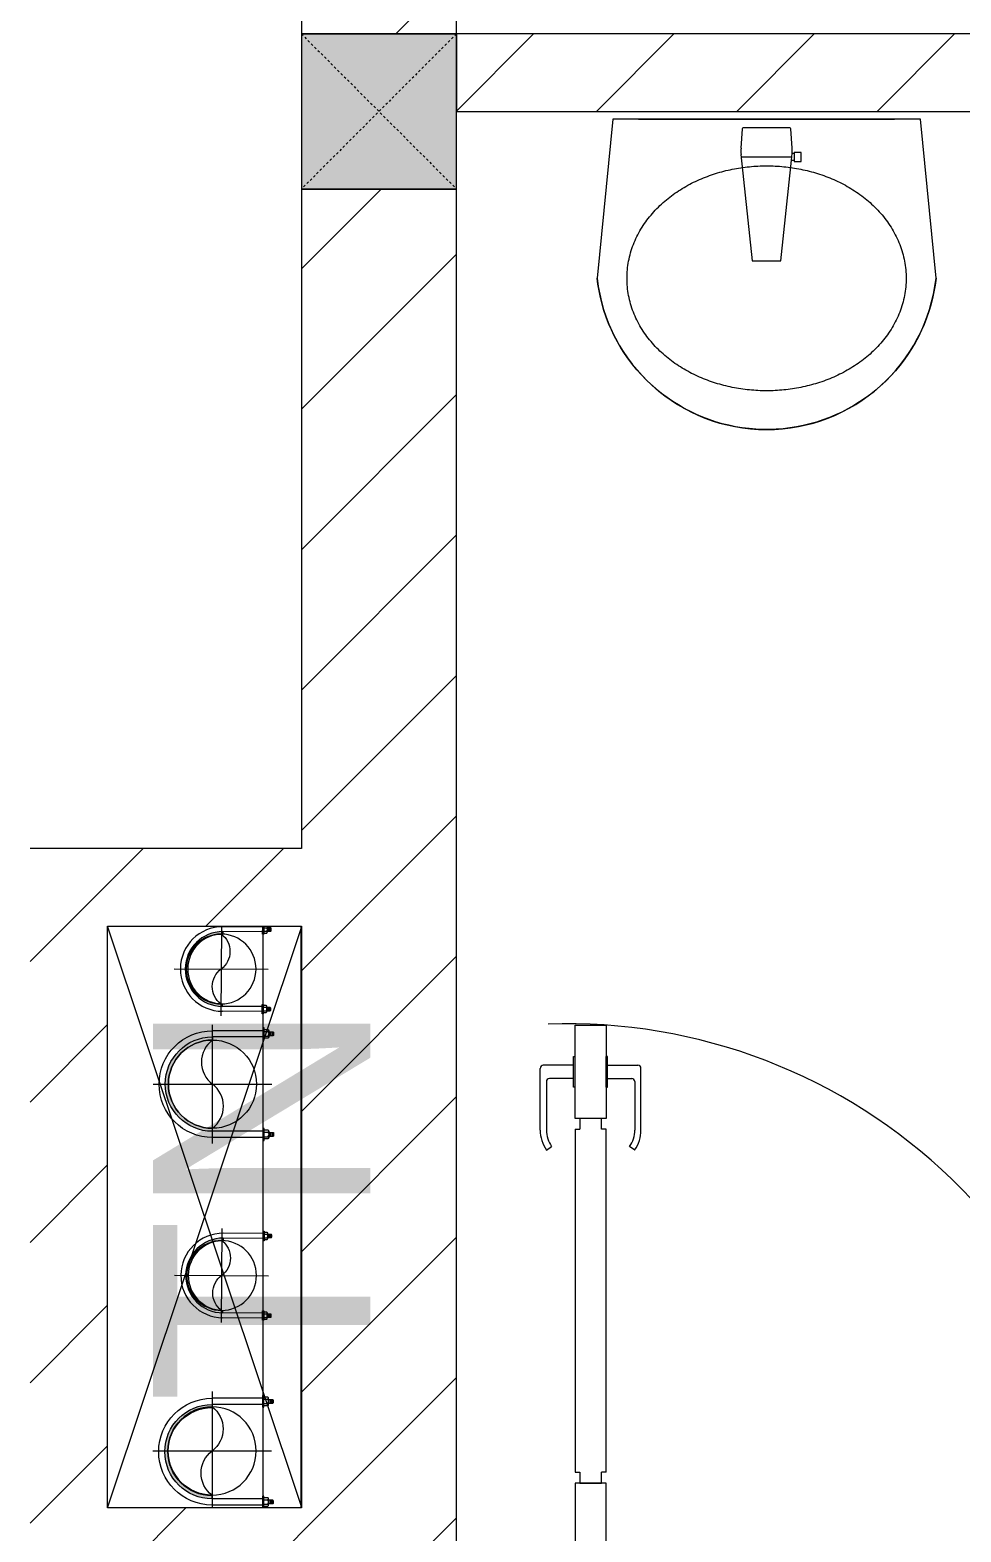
# Model space of a CAD drawing. Header units: millimetres. Extents: x 962 to 241049, y -15958 to 84407.
# Drawn here: x 181682 to 182882, y 28706 to 30642 of the extents above; entities that cross this region are included whole.
import ezdxf

# ---------------------------------------------------------------- set-up
doc = ezdxf.new("R2010")
doc.units = ezdxf.units.MM
doc.linetypes.add('Dash', pattern=[6, 3, -3])
doc.linetypes.add('IMPORT-CENTER _3_', pattern=[10.16, 6.35, -1.27, 1.27, -1.27])
for name, color, linetype, lineweight in [('0-1', 7, 'Continuous', 5), ('0-2', 250, 'Continuous', 9), ('A-CLNG', 13, 'Continuous', 9), ('A-DETL-GENF-1', 9, 'Continuous', 9), ('A-DOOR-1', 254, 'Continuous', 9), ('A-DOOR-2', 9, 'Continuous', 9), ('A-WALL', 113, 'Continuous', 9), ('A-WALL-1', 253, 'Continuous', 18), ('A-WALL-3', 113, 'Continuous', 18), ('A-WALL-PATT-1', 10, 'Continuous', 9), ('A-WALL-PATT-2', 111, 'Continuous', 9), ('G-ANNO-TEXT-1', 7, 'Continuous', 9), ('G-IMPT', 8, 'Continuous', 9), ('G-IMPT-2', 8, 'IMPORT-CENTER _3_', 9), ('M-EQPM', 50, 'Continuous', 9), ('P-SANR-FIXT-1', 254, 'Continuous', 9), ('S-COLS', 52, 'Continuous', 9), ('S-COLS-1', 52, 'Continuous', 5), ('S-COLS-6', 52, 'Continuous', 18), ('S-COLS-7', 52, 'Dash', 9), ('S-COLS-HDLN', 52, 'Dash', 9)]:
    doc.layers.add(name, color=color, linetype=linetype, lineweight=lineweight)
doc.styles.add('Arial_10', font='arial_0.ttf', dxfattribs={"height": 280})
pattern_1 = [(45, (63179.03, 0), (-90.50967, 90.50967), [])]

# ---------------------------------------------------------------- blocks, each defined once
blk = doc.blocks.new('DOOR_CW_01 CANH MO-PANEL KINH - DIG_02-800x2200-CỬA NHÔM KÍNH-400864-TKCS_MB TẦNG 1')
at = {"layer": 'A-DETL-GENF-1'}
for p, q in [((-347, 772), (-307, 772)), ((-347, 652), (-347, 772)), ((-307, 772), (-307, 652)), ((-392, 637), (-392, 716.5)), ((-349, 720.5), (-388, 720.5)), ((-349, 731.8), (-347, 731.8)), ((-349, 692.2), (-349, 731.8)), ((-347, 692.2), (-347, 731.8)), ((-307, 692.2), (-307, 731.8)), ((-305, 731.8), (-307, 731.8)), ((-305, 692.2), (-305, 731.8)), ((-305, 720.5), (-266, 720.5)), ((-262, 637), (-262, 716.5)), ((-384, 699.5), (-384, 637)), ((-349, 703.5), (-380, 703.5)), ((-305, 703.5), (-274, 703.5)), ((-270, 699.5), (-270, 637)), ((-347, 692.2), (-349, 692.2)), ((-307, 692.2), (-305, 692.2)), ((-307, 652), (-347, 652)), ((-313, 652), (-341, 652)), ((-341, 652), (-341, 638)), ((-313, 638), (-313, 652)), ((-347, 638), (-341, 638)), ((-347, 638), (-347, 196)), ((-307, 638), (-313, 638)), ((-307, 196), (-307, 638)), ((-383.9, 611.2), (-377.3, 615.8)), ((-270.1, 611.2), (-276.7, 615.8)), ((-347, 196), (-341, 196)), ((-341, 196), (-341, 182)), ((-307, 196), (-313, 196)), ((-313, 182), (-313, 196)), ((-307, 182), (-347, 182)), ((-347, 182), (-347, 62)), ((-341, 182), (-313, 182)), ((-307, 62), (-307, 182)), ((-347, 62), (-307, 62))]:
    blk.add_line(p, q, dxfattribs=at)
blk.add_circle((-357, 60), 10, dxfattribs=at)
for centre, radius, start, end in [((-357, 60), 714, 360, 92), ((-388, 716.5), 4, 90, 180), ((-266, 716.5), 4, 0, 90), ((-380, 699.5), 4, 90, 180), ((-274, 699.5), 4, 0, 90), ((-347, 637), 45, 180, 215), ((-347, 637), 37, 180, 215), ((-307, 637), 37, 325, 0), ((-307, 637), 45, 325, 0)]:
    blk.add_arc(centre, radius, start, end, dxfattribs=at)
at = {"layer": 'A-DOOR-2'}
for p, q in [((-360, 50), (-400, 50)), ((-400, 50), (-400, -50)), ((-360, 0), (-360, 50)), ((-357, 50), (-332, 50)), ((400, 50), (360, 50)), ((360, 50), (360, 0)), ((400, -50), (400, 50)), ((-350, 0), (-360, 0)), ((-350, -50), (-350, 0)), ((360, 0), (350, 0)), ((350, 0), (350, -50)), ((-400, -50), (-350, -50)), ((350, -50), (400, -50))]:
    blk.add_line(p, q, dxfattribs=at)
blk = doc.blocks.new('bonruatreo - Chậu rửa-348246-TKCS_MB TẦNG 1')
at = {"layer": 'P-SANR-FIXT-1'}
for p, q in [((-218.6, 205), (-198.4, 0)), ((198.4, 0), (218.6, 205)), ((-18.5, 182.5), (-32.2, 52.9)), ((18.5, 182.5), (-18.5, 182.5)), ((33, 45.4), (18.5, 182.5)), ((-35.6, 54.2), (-44.7, 54.2)), ((-44.7, 54.2), (-44.7, 42.8)), ((-44.7, 42.8), (-35.6, 42.8)), ((-35.6, 52.9), (-35.6, 54.2)), ((-32.2, 52.9), (-35.6, 52.9)), ((-35.6, 44.2), (-35.6, 52.9)), ((-35.6, 42.8), (-35.6, 44.2)), ((-35.6, 44.2), (-33.1, 44.2)), ((-32.2, 52.9), (-33.1, 44.2)), ((32.7, 48.5), (-32.7, 48.5)), ((-33, 37.3), (-31.4, 12.2)), ((31.4, 12.2), (33, 37.3)), ((-198.4, 0), (198.4, 0)), ((165, 0), (-165, 0)), ((-30.2, 11), (30.2, 11))]:
    blk.add_line(p, q, dxfattribs=at)
at = {"layer": 'P-SANR-FIXT-1', "flags": 128}
blk.add_lwpolyline([(-218.6, 205), (-217.4, 213.7), (-215.9, 222.4), (-214, 231), (-211.8, 239.5), (-209.3, 247.9), (-206.4, 256.2), (-203.2, 264.4), (-199.6, 272.5), (-195.8, 280.4), (-191.6, 288.1), (-187.1, 295.7), (-182.3, 303.1), (-177.3, 310.3), (-171.9, 317.3), (-166.3, 324.1), (-160.4, 330.6), (-154.2, 336.9), (-147.8, 342.9), (-141.2, 348.7), (-134.3, 354.2), (-127.3, 359.4), (-120, 364.4), (-112.5, 369), (-104.9, 373.4), (-97.1, 377.4), (-89.1, 381.2), (-81, 384.6), (-72.7, 387.6), (-64.4, 390.4), (-55.9, 392.8), (-47.3, 394.8), (-38.7, 396.6), (-30, 397.9), (-21.3, 399), (-12.5, 399.6), (-3.7, 400), (5.1, 399.9), (13.9, 399.6), (22.6, 398.8), (31.4, 397.8), (40.1, 396.3), (48.7, 394.5), (57.2, 392.4), (65.7, 390), (74, 387.2), (82.2, 384.1), (90.3, 380.6), (98.3, 376.8), (106.1, 372.7), (113.7, 368.3), (121.1, 363.6), (128.4, 358.7), (135.4, 353.4), (142.2, 347.8), (148.8, 342), (155.2, 335.9), (161.3, 329.6), (167.2, 323), (172.8, 316.2), (178.1, 309.2), (183.1, 302), (187.8, 294.6), (192.2, 287), (196.4, 279.2), (200.2, 271.3), (203.7, 263.2), (206.8, 255), (209.7, 246.6), (212.2, 238.2), (214.3, 229.7), (216.1, 221.1), (217.6, 212.4), (218.6, 205)], dxfattribs=at)
at = {"layer": 'P-SANR-FIXT-1'}
for centre, radius, start, end in [((0, 180), 220, 6.525, 173.475), ((5.5, 41.4), 38.7, 175.8543, 186.034), ((-5.5, 41.4), 38.7, 353.966, 6.034), ((-30.1, 12.3), 1.3, 183.5997, 268.7722), ((30.1, 12.3), 1.3, 271.2278, 356.4003)]:
    blk.add_arc(centre, radius, start, end, dxfattribs=at)
for points in [[(-180, 205), (-180, 212.4), (-178.6, 227.3), (-172.4, 248.8), (-162.5, 268.9), (-149.4, 287), (-133.8, 303), (-116.1, 316.6), (-96.9, 327.9), (-76.5, 336.8), (-55.2, 343.5), (-33.3, 347.9), (-11.2, 350.1), (11.1, 350.1), (33.3, 347.9), (55.2, 343.5), (76.5, 336.8), (96.9, 327.9), (116.1, 316.6), (133.8, 302.9), (149.5, 287), (162.5, 268.8), (172.4, 248.8), (178.6, 227.3), (180, 212.4), (180, 205)], [(180, 205), (180, 197.6), (178.6, 182.7), (172.4, 161.2), (162.5, 141.2), (149.5, 123), (133.8, 107.1), (116.1, 93.4), (96.9, 82.1), (76.5, 73.2), (55.2, 66.5), (33.3, 62.1), (11.1, 59.9), (-11.2, 59.9), (-33.3, 62.1), (-55.2, 66.5), (-76.5, 73.2), (-96.9, 82.1), (-116.1, 93.4), (-133.8, 107), (-149.4, 123), (-162.5, 141.1), (-172.4, 161.2), (-178.6, 182.7), (-180, 197.6), (-180, 205)]]:
    blk.add_open_spline(points, degree=3, dxfattribs=at)
blk = doc.blocks.new('NCV_TKTC_TANG 1_rvt-1-TKCS_MB TẦNG 1')
at = {"layer": 'A-WALL-PATT-1'}
h = blk.add_hatch(dxfattribs=at)
h.set_pattern_fill('FP_1', color=256, style=0, pattern_type=2)
h.set_pattern_definition([(45, (0, 0), (-90.50967, 90.50967), [])])
h.paths.add_polyline_path([(122752.6, 30536.9), (122752.6, 30636.9), (120952.6, 30636.9), (120952.6, 30536.9), (122208.5, 30536.9)])
h.paths.add_polyline_path([(120596.4, 30536.9), (120852.6, 30536.9), (120852.6, 30636.9), (119052.6, 30636.9), (119052.6, 30536.9), (119790.4, 30536.9)])
at = {"layer": 'A-WALL-1'}
for p, q in [((120852.6, 30636.9), (119052.6, 30636.9)), ((119052.6, 30636.9), (119052.6, 30536.9)), ((119052.6, 30536.9), (120852.6, 30536.9))]:
    blk.add_line(p, q, dxfattribs=at)
at = {"layer": 'A-DOOR-1'}
blk.add_blockref('DOOR_CW_01 CANH MO-PANEL KINH - DIG_02-800x2200-CỬA NHÔM KÍNH-400864-TKCS_MB TẦNG 1', (119552.6, 28586.9), dxfattribs=at)
at = {"layer": 'P-SANR-FIXT-1', "rotation": 180}
blk.add_blockref('bonruatreo - Chậu rửa-348246-TKCS_MB TẦNG 1', (119452.6, 30526.9), dxfattribs=at)
blk = doc.blocks.new('TKTC_XREF_251221_MB TANG 1 - TKTC_XREF_260130_MB TANG 1_dwg_CUM U_DN100-V183-TKCS_MB TẦNG 1')
at = {"layer": 'G-IMPT'}
blk.add_hatch(color=256, dxfattribs=at).paths.add_polyline_path([(0, 61), (0, 57), (14.8, 55.1), (28.5, 49.4), (40.3, 40.3), (49.4, 28.5), (55.1, 14.8), (56.2, -6.4), (55.1, -14.8), (49.4, -28.5), (40.3, -40.3), (28.5, -49.4), (14.8, -55.1), (0, -57), (0, -61), (15.8, -58.9), (30.5, -52.8), (43.1, -43.1), (52.8, -30.5), (58.9, -15.8), (61, 0), (58.9, 15.8), (52.8, 30.5), (43.1, 43.1), (30.5, 52.8), (15.8, 58.9)])
for p, q in [((-79.1, 66.6), (-79.1, 63.4)), ((-76.6, 66.6), (-76.6, 63.4)), ((-74.6, 66.6), (-74.6, 63.4)), ((-72.7, 69.3), (-72.7, 60.7)), ((-66.9, 67.9), (-71.7, 67.9)), ((-66.9, 62.1), (-71.7, 62.1)), ((-65, 69), (0, 69)), ((-79.1, -63.4), (-79.1, -66.6)), ((-76.6, -63.4), (-76.6, -66.6)), ((-74.6, -63.4), (-74.6, -66.6)), ((-72.7, -60.7), (-72.7, -69.3)), ((-66.9, -62.1), (-71.7, -62.1)), ((-66.9, -67.9), (-71.7, -67.9)), ((-65, -69), (0, -69))]:
    blk.add_line(p, q, dxfattribs=at)
at = {"layer": 'G-IMPT', "flags": 128}
for points in [[(-72.7, 67.6), (-78.1, 67.6), (-78.1, 62.4), (-72.7, 62.4)], [(-71.7, 59.2), (-66.9, 59.2), (-66.9, 70.8), (-71.7, 70.8)], [(-66.9, 70.8), (-66.9, 72.7), (-65, 72.7), (-65, 57.3), (-66.9, 57.3), (-66.9, 59.2)], [(-65, 61), (0, 61), (0, 57)], [(-72.7, -62.4), (-78.1, -62.4), (-78.1, -67.6), (-72.7, -67.6)], [(-66.9, -70.6), (-66.9, -59.2), (-71.7, -59.2)], [(-66.9, -59.2), (-66.9, -57.3), (-65, -57.3), (-65, -70.6)], [(-65, -61), (0, -61), (0, -57)]]:
    blk.add_lwpolyline(points, dxfattribs=at)
at = {"layer": 'G-IMPT'}
for centre, radius, start, end in [((-78.1, 66.6), 0.96, 90, 180), ((-78.1, 63.4), 0.96, 180, 270), ((-71.1, 69.3), 1.56, 112.6199, 247.3801), ((-67.9, 65), 4.8, 143.1301, 216.8699), ((-71.1, 60.7), 1.56, 112.6199, 247.3801), ((0, 0), 69, 270, 90), ((0, 0), 61, 270, 90), ((0, 0), 57, 270, 90), ((-78.1, -63.4), 0.96, 90, 180), ((-78.1, -66.6), 0.96, 180, 270), ((-71.1, -60.7), 1.56, 112.6199, 247.3801), ((-67.9, -65), 4.8, 143.1301, 216.8699), ((-71.1, -69.3), 1.56, 112.6199, 241.6727)]:
    blk.add_arc(centre, radius, start, end, dxfattribs=at)
blk = doc.blocks.new('TKTC_XREF_251221_MB TANG 1 - TKTC_XREF_260130_MB TANG 1_dwg_$cc-V184-TKCS_MB TẦNG 1')
at = {"layer": 'G-IMPT'}
blk.add_circle((0, 0), 0.5, dxfattribs=at)
for centre, radius, start, end in [((0, 0), 0.5, 90, 270), ((0.188, 0.25), 0.313, 126.8699, 233.1301), ((-0.188, -0.25), 0.313, 306.8699, 53.1301)]:
    blk.add_arc(centre, radius, start, end, dxfattribs=at)
at = {"layer": 'G-IMPT-2'}
for p, q in [((0, -0.616), (0, 0.673)), ((-0.673, 0), (0.673, 0))]:
    blk.add_line(p, q, dxfattribs=at)
blk = doc.blocks.new('TKTC_XREF_251221_MB TANG 1 - TKTC_XREF_260130_MB TANG 1_dwg_$cc-4202114-TKCS_MB TẦNG 1')
at = {"layer": 'G-IMPT'}
blk.add_circle((0, 0), 0.5, dxfattribs=at)
for centre, radius, start, end in [((0, 0), 0.5, 90, 270), ((0.188, 0.25), 0.313, 126.8699, 233.1301), ((-0.188, -0.25), 0.313, 306.8699, 53.1301)]:
    blk.add_arc(centre, radius, start, end, dxfattribs=at)
at = {"layer": 'G-IMPT-2'}
for p, q in [((0, -0.673), (0, 0.673)), ((-0.673, 0), (0.673, 0))]:
    blk.add_line(p, q, dxfattribs=at)
blk = doc.blocks.new('TKTC_XREF_251221_MB TANG 1 - TKTC_XREF_260130_MB TANG 1_dwg_CUM U_DN100-4202115-TKCS_MB TẦNG 1')
at = {"layer": 'G-IMPT'}
blk.add_hatch(color=256, dxfattribs=at).paths.add_polyline_path([(0, -61), (0, -57), (14.8, -55.1), (28.5, -49.4), (40.3, -40.3), (49.4, -28.5), (55.1, -14.8), (57, 0), (55.1, 14.8), (49.4, 28.5), (40.3, 40.3), (28.5, 49.4), (14.8, 55.1), (0, 57), (0, 61), (15.8, 58.9), (30.5, 52.8), (43.1, 43.1), (52.8, 30.5), (58.9, 15.8), (61, 0), (58.9, -15.8), (52.8, -30.5), (43.1, -43.1), (30.5, -52.8), (15.8, -58.9)])
for p, q in [((-79.1, 66.6), (-79.1, 63.4)), ((-76.6, 66.6), (-76.6, 63.4)), ((-74.6, 66.6), (-74.6, 63.4)), ((-72.7, 69.3), (-72.7, 60.7)), ((-66.9, 67.9), (-71.7, 67.9)), ((-66.9, 62.1), (-71.7, 62.1)), ((-65, 69), (0, 69)), ((-79.1, -63.4), (-79.1, -66.6)), ((-76.6, -63.4), (-76.6, -66.6)), ((-74.6, -63.4), (-74.6, -66.6)), ((-72.7, -60.7), (-72.7, -69.3)), ((-66.9, -62.1), (-71.7, -62.1)), ((-66.9, -67.9), (-71.7, -67.9)), ((-65, -69), (0, -69))]:
    blk.add_line(p, q, dxfattribs=at)
at = {"layer": 'G-IMPT', "flags": 128}
for points in [[(-72.7, 67.6), (-78.1, 67.6), (-78.1, 62.4), (-72.7, 62.4)], [(-71.7, 59.2), (-66.9, 59.2), (-66.9, 70.8), (-71.7, 70.8)], [(-66.9, 70.8), (-66.9, 72.7), (-65, 72.7), (-65, 57.3), (-66.9, 57.3), (-66.9, 59.2)], [(-65, 61), (0, 61), (0, 57)], [(-66.9, -59.2), (-66.9, -57.3), (-65, -57.3), (-65, -72.7), (-66.9, -72.7), (-66.9, -70.8)], [(-65, -61), (0, -61), (0, -57)], [(-72.7, -62.4), (-78.1, -62.4), (-78.1, -67.6), (-72.7, -67.6)], [(-71.7, -70.8), (-66.9, -70.8), (-66.9, -59.2), (-71.7, -59.2)]]:
    blk.add_lwpolyline(points, dxfattribs=at)
at = {"layer": 'G-IMPT'}
for centre, radius, start, end in [((-78.1, 66.6), 0.96, 90, 180), ((-78.1, 63.4), 0.96, 180, 270), ((-71.1, 69.3), 1.56, 112.6199, 247.3801), ((-67.9, 65), 4.8, 143.1301, 216.8699), ((-71.1, 60.7), 1.56, 112.6199, 247.3801), ((0, 0), 69, 270, 90), ((0, 0), 61, 270, 90), ((0, 0), 57, 270, 90), ((-78.1, -63.4), 0.96, 90, 180), ((-78.1, -66.6), 0.96, 180, 270), ((-71.1, -60.7), 1.56, 112.6199, 247.3801), ((-67.9, -65), 4.8, 143.1301, 216.8699), ((-71.1, -69.3), 1.56, 112.6199, 247.3801)]:
    blk.add_arc(centre, radius, start, end, dxfattribs=at)
blk = doc.blocks.new('TKTC_XREF_251221_MB TANG 1 - TKTC_XREF_260130_MB TANG 1_dwg_CUM U_DN100-V185-TKCS_MB TẦNG 1')
at = {"layer": 'G-IMPT'}
blk.add_hatch(color=256, dxfattribs=at).paths.add_polyline_path([(0, -61), (0, -57), (14.8, -55.1), (28.5, -49.4), (40.3, -40.3), (49.4, -28.5), (55.1, -14.8), (57, 0), (55.1, 14.8), (49.4, 28.5), (40.3, 40.3), (28.5, 49.4), (14.8, 55.1), (0, 57), (0, 61), (15.8, 58.9), (30.5, 52.8), (43.1, 43.1), (52.8, 30.5), (58.9, 15.8), (61, 0), (58.9, -15.8), (52.8, -30.5), (43.1, -43.1), (30.5, -52.8), (15.8, -58.9)])
for p, q in [((-79.1, 66.6), (-79.1, 63.4)), ((-76.6, 66.6), (-76.6, 63.4)), ((-74.6, 66.6), (-74.6, 63.4)), ((-72.7, 69.3), (-72.7, 60.7)), ((-66.9, 67.9), (-71.7, 67.9)), ((-66.9, 62.1), (-71.7, 62.1)), ((-65, 69), (0, 69)), ((-79.1, -63.4), (-79.1, -66.6)), ((-76.6, -63.4), (-76.6, -66.6)), ((-74.6, -63.4), (-74.6, -66.6)), ((-72.7, -60.7), (-72.7, -69.3)), ((-66.9, -62.1), (-71.7, -62.1)), ((-66.9, -67.9), (-71.7, -67.9)), ((-65, -69), (0, -69))]:
    blk.add_line(p, q, dxfattribs=at)
at = {"layer": 'G-IMPT', "flags": 128}
for points in [[(-72.7, 67.6), (-78.1, 67.6), (-78.1, 62.4), (-72.7, 62.4)], [(-71.7, 59.2), (-66.9, 59.2), (-66.9, 70.8), (-71.7, 70.8)], [(-66.9, 70.8), (-66.9, 72.7), (-65, 72.7), (-65, 57.3), (-66.9, 57.3), (-66.9, 59.2)], [(-65, 61), (0, 61), (0, 57)], [(-66.9, -59.2), (-66.9, -57.3), (-65, -57.3), (-65, -72.6)], [(-65, -61), (0, -61), (0, -57)], [(-72.7, -62.4), (-78.1, -62.4), (-78.1, -67.6), (-72.7, -67.6)], [(-71.7, -70.8), (-66.9, -70.8), (-66.9, -59.2), (-71.7, -59.2)]]:
    blk.add_lwpolyline(points, dxfattribs=at)
at = {"layer": 'G-IMPT'}
for centre, radius, start, end in [((-78.1, 66.6), 0.96, 90, 180), ((-78.1, 63.4), 0.96, 180, 270), ((-71.1, 69.3), 1.56, 112.6199, 247.3801), ((-67.9, 65), 4.8, 143.1301, 216.8699), ((-71.1, 60.7), 1.56, 112.6199, 247.3801), ((0, 0), 69, 270, 90), ((0, 0), 61, 270, 90), ((0, 0), 57, 270, 90), ((-78.1, -63.4), 0.96, 90, 180), ((-78.1, -66.6), 0.96, 180, 270), ((-71.1, -60.7), 1.56, 112.6199, 247.3801), ((-67.9, -65), 4.8, 143.1301, 216.8699), ((-71.1, -69.3), 1.56, 112.6199, 247.3801)]:
    blk.add_arc(centre, radius, start, end, dxfattribs=at)
blk = doc.blocks.new('TKTC_XREF_251221_MB TANG 1 - TKTC_XREF_260130_MB TANG 1_dwg_$cc-V186-TKCS_MB TẦNG 1')
at = {"layer": 'G-IMPT'}
blk.add_circle((0, 0), 0.5, dxfattribs=at)
for centre, radius, start, end in [((0, 0), 0.5, 90, 270), ((0.188, 0.25), 0.313, 126.8699, 233.1301), ((-0.188, -0.25), 0.313, 306.8699, 53.1301)]:
    blk.add_arc(centre, radius, start, end, dxfattribs=at)
at = {"layer": 'G-IMPT-2'}
for p, q in [((0, -0.673), (0, 0.645)), ((-0.673, 0), (0.673, 0))]:
    blk.add_line(p, q, dxfattribs=at)
blk = doc.blocks.new('TKTC_XREF_251221_MB TANG 1 - TKTC_XREF_260130_MB TANG 1_dwg_CUM U_DN100-4202112-TKCS_MB TẦNG 1')
at = {"layer": 'G-IMPT'}
blk.add_hatch(color=256, dxfattribs=at).paths.add_polyline_path([(0, 61), (0, 57), (14.8, 55.1), (28.5, 49.4), (40.3, 40.3), (49.4, 28.5), (55.1, 14.8), (57, 0), (55.1, -14.8), (49.4, -28.5), (40.3, -40.3), (28.5, -49.4), (14.8, -55.1), (0, -57), (0, -61), (15.8, -58.9), (30.5, -52.8), (43.1, -43.1), (52.8, -30.5), (59.7, -9.6), (61, 0), (58.9, 15.8), (52.8, 30.5), (43.1, 43.1), (30.5, 52.8), (15.8, 58.9)])
for p, q in [((-79.1, 66.6), (-79.1, 63.4)), ((-76.6, 66.6), (-76.6, 63.4)), ((-74.6, 66.6), (-74.6, 63.4)), ((-72.7, 69.3), (-72.7, 60.7)), ((-66.9, 67.9), (-71.7, 67.9)), ((-66.9, 62.1), (-71.7, 62.1)), ((-65, 69), (0, 69)), ((-79.1, -63.4), (-79.1, -66.6)), ((-76.6, -63.4), (-76.6, -66.6)), ((-74.6, -63.4), (-74.6, -66.6)), ((-72.7, -60.7), (-72.7, -69.3)), ((-66.9, -62.1), (-71.7, -62.1)), ((-66.9, -67.9), (-71.7, -67.9)), ((-65, -69), (0, -69))]:
    blk.add_line(p, q, dxfattribs=at)
at = {"layer": 'G-IMPT', "flags": 128}
for points in [[(-72.7, 67.6), (-78.1, 67.6), (-78.1, 62.4), (-72.7, 62.4)], [(-71.7, 59.2), (-66.9, 59.2), (-66.9, 70.8), (-71.7, 70.8)], [(-66.9, 70.8), (-66.9, 72.7), (-65, 72.7), (-65, 57.3), (-66.9, 57.3), (-66.9, 59.2)], [(-65, 61), (0, 61), (0, 57)], [(-72.7, -62.4), (-78.1, -62.4), (-78.1, -67.6), (-72.7, -67.6)], [(-71.7, -70.8), (-66.9, -70.8), (-66.9, -59.2), (-71.7, -59.2)], [(-66.9, -59.2), (-66.9, -57.3), (-65, -57.3), (-65, -72.7), (-66.9, -72.7), (-66.9, -70.8)], [(-65, -61), (0, -61), (0, -57)]]:
    blk.add_lwpolyline(points, dxfattribs=at)
at = {"layer": 'G-IMPT'}
for centre, radius, start, end in [((-78.1, 66.6), 0.96, 90, 180), ((-78.1, 63.4), 0.96, 180, 270), ((-71.1, 69.3), 1.56, 112.6199, 247.3801), ((-67.9, 65), 4.8, 143.1301, 216.8699), ((-71.1, 60.7), 1.56, 112.6199, 247.3801), ((0, 0), 69, 270, 90), ((0, 0), 61, 270, 90), ((0, 0), 57, 270, 90), ((-78.1, -63.4), 0.96, 90, 180), ((-78.1, -66.6), 0.96, 180, 270), ((-71.1, -60.7), 1.56, 112.6199, 247.3801), ((-67.9, -65), 4.8, 143.1301, 216.8699), ((-71.1, -69.3), 1.56, 112.6199, 247.3801)]:
    blk.add_arc(centre, radius, start, end, dxfattribs=at)
blk = doc.blocks.new('TKTC_XREF_251221_MB TANG 1 - TKTC_XREF_260130_MB TANG 1_dwg_$cc-4202116-TKCS_MB TẦNG 1')
at = {"layer": 'G-IMPT'}
blk.add_circle((0, 0), 0.5, dxfattribs=at)
for centre, radius, start, end in [((0, 0), 0.5, 90, 270), ((0.188, 0.25), 0.313, 126.8699, 233.1301), ((-0.188, -0.25), 0.313, 306.8699, 53.1301)]:
    blk.add_arc(centre, radius, start, end, dxfattribs=at)
at = {"layer": 'G-IMPT-2'}
for p, q in [((0, -0.673), (0, 0.673)), ((-0.673, 0), (0.673, 0))]:
    blk.add_line(p, q, dxfattribs=at)
blk = doc.blocks.new('TKTC_XREF_251221_MB TANG 1 - TKTC_XREF_260130_MB TANG 1_dwg-4202109-TKCS_MB TẦNG 1')
at = {"layer": 'G-IMPT'}
for p, q in [((-84349, -371859.7), (-84349, -372609.7)), ((-84299.2, -372609.8), (-84299.2, -371859.7))]:
    blk.add_line(p, q, dxfattribs=at)
at = {"extrusion": (0, 0, -1)}
for name, p, xscale, yscale, zscale, rotation in [('TKTC_XREF_251221_MB TANG 1 - TKTC_XREF_260130_MB TANG 1_dwg_$cc-V184-TKCS_MB TẦNG 1', (84402.6, -371915.1), 90.00000000005107, 90.00000000005107, -90.00000000005109, 180.3740267799373), ('TKTC_XREF_251221_MB TANG 1 - TKTC_XREF_260130_MB TANG 1_dwg_CUM U_DN100-4202115-TKCS_MB TẦNG 1', (84413.8, -372063.5), 0.9974999999999965, 0.9974999999999965, -0.9974999999999965, 0.0009913385626578414), ('TKTC_XREF_251221_MB TANG 1 - TKTC_XREF_260130_MB TANG 1_dwg_$cc-4202116-TKCS_MB TẦNG 1', (84402, -372310.2), 90.00000000005107, 90.00000000005107, -90.00000000005109, 180.3740267799373), ('TKTC_XREF_251221_MB TANG 1 - TKTC_XREF_260130_MB TANG 1_dwg_$cc-V186-TKCS_MB TẦNG 1', (84414.3, -372536.4), 113.7150000000091, 113.7150000000091, -113.7150000000091, 179.9990086636432), ('TKTC_XREF_251221_MB TANG 1 - TKTC_XREF_260130_MB TANG 1_dwg_CUM U_DN100-V185-TKCS_MB TẦNG 1', (84414.3, -372537.3), 0.9975000000000005, 0.9975000000000005, -0.9975000000000005, 0.000991338195008684)]:
    blk.add_blockref(name, p, dxfattribs=dict(at, xscale=xscale, yscale=yscale, zscale=zscale, rotation=rotation))
for name, p, xscale, yscale, zscale, rotation in [('TKTC_XREF_251221_MB TANG 1 - TKTC_XREF_260130_MB TANG 1_dwg_CUM U_DN100-V183-TKCS_MB TẦNG 1', (-84400.7, -371915.1), 0.7894736842105242, 0.7894736842105242, 0.7894736842105242, 179.6259732184666), ('TKTC_XREF_251221_MB TANG 1 - TKTC_XREF_260130_MB TANG 1_dwg_$cc-4202114-TKCS_MB TẦNG 1', (-84413.8, -372063.5), 113.7150000000092, 113.7150000000092, 113.7150000000092, 359.9990086636432), ('TKTC_XREF_251221_MB TANG 1 - TKTC_XREF_260130_MB TANG 1_dwg_CUM U_DN100-4202112-TKCS_MB TẦNG 1', (-84400.1, -372310.2), 0.7894736842105242, 0.7894736842105242, 0.7894736842105242, 179.6259732184666)]:
    blk.add_blockref(name, p, dxfattribs=dict(xscale=xscale, yscale=yscale, zscale=zscale, rotation=rotation))
blk = doc.blocks.new('TKTC_XREF_251221_MB TANG 1 - TKTC_XREF_251221_MB TANG 1-2038492-TKCS_MB TẦNG 1')
blk.add_blockref('TKTC_XREF_251221_MB TANG 1 - TKTC_XREF_260130_MB TANG 1_dwg-4202109-TKCS_MB TẦNG 1', (169499.1, 384109.7))
blk = doc.blocks.new('G1_SOF - BO TRU - 200x200-3051103-TKCS_MB TẦNG 1')
at = {"layer": 'S-COLS-HDLN'}
for p, q in [((-100, -100), (100, 100)), ((100, -100), (-100, 100))]:
    blk.add_line(p, q, dxfattribs=at)

msp = doc.modelspace()

# ---------------------------------------------------------------- hatches: boundary and pattern name
at = {"layer": 'A-WALL-PATT-2'}
h = msp.add_hatch(dxfattribs=at)
h.set_pattern_fill('FP_1', color=256, style=0, pattern_type=2)
h.set_pattern_definition(pattern_1)
h.paths.add_polyline_path([(182163.4, 29586.9), (182231.6, 29586.9), (182231.6, 30437), (182031.6, 30437), (182031.6, 29586.9)])
h.paths.add_polyline_path([(182163.4, 30637), (182231.6, 30637), (182231.6, 32395.3), (182031.6, 32395.3), (182031.6, 30637)])
h.paths.add_polyline_path([(182231.6, 33485.3), (182231.6, 33637.4), (182031.6, 33637.4), (182031.6, 33485.3), (182163.4, 33485.3)])
h = msp.add_hatch(dxfattribs=at)
h.set_pattern_fill('FP_1', color=256, style=0, pattern_type=2)
h.set_pattern_definition(pattern_1)
h.paths.add_polyline_path([(182031.6, 29486.9), (182031.6, 29586.9), (181681.6, 29586.9), (181681.6, 29486.9), (181781.6, 29486.9)])
h = msp.add_hatch(dxfattribs=at)
h.set_pattern_fill('FP_1', color=256, style=0, pattern_type=2)
h.set_pattern_definition(pattern_1)
h.paths.add_polyline_path([(182231.6, 28736.9), (182231.6, 29586.9), (182031.6, 29586.9), (182031.6, 28736.9), (182163.4, 28736.9)])
h = msp.add_hatch(dxfattribs=at)
h.set_pattern_fill('FP_1', color=256, style=0, pattern_type=2)
h.set_pattern_definition(pattern_1)
h.paths.add_polyline_path([(181781.6, 28736.9), (181781.6, 29486.9), (181681.6, 29486.9), (181681.6, 28736.9), (181760.4, 28736.9)])
h = msp.add_hatch(dxfattribs=at)
h.set_pattern_fill('FP_1', color=256, style=0, pattern_type=2)
h.set_pattern_definition(pattern_1)
h.paths.add_polyline_path([(182231.6, 28536.9), (182231.6, 28736.9), (181681.6, 28736.9), (181681.6, 28536.9), (182163.4, 28536.9)])
at = {"layer": 'S-COLS-1'}
msp.add_hatch(color=256, dxfattribs=at).paths.add_polyline_path([(182231.6, 30437), (182231.6, 30637), (182031.6, 30637), (182031.6, 30437), (182163.4, 30437)])

# ---------------------------------------------------------------- linework, layer by layer
at = {"layer": '0-2'}
for p, q in [((182031.6, 28738.6), (181781.7, 29486.9)), ((181781.7, 28736.9), (181781.7, 29486.9)), ((181781.7, 28736.9), (182031.6, 29485.2))]:
    msp.add_line(p, q, dxfattribs=at)
at = {"layer": 'A-CLNG'}
msp.add_line((181781.7, 28736.9), (181781.7, 29486.9), dxfattribs=at)
at = {"layer": 'A-WALL'}
for p, q in [((182031.6, 30637), (182231.6, 30637)), ((182231.6, 30437), (182031.6, 30437))]:
    msp.add_line(p, q, dxfattribs=at)
at = {"layer": 'A-WALL-3'}
for p, q in [((182031.6, 32395.3), (182031.6, 30637)), ((182231.6, 30637), (182231.6, 32395.3)), ((182031.6, 30437), (182031.6, 29586.9)), ((182231.6, 28536.9), (182231.6, 30437)), ((182031.6, 29586.9), (181681.6, 29586.9)), ((181781.6, 29486.9), (182031.6, 29486.9)), ((181781.6, 28736.9), (181781.6, 29486.9)), ((182031.6, 29486.9), (182031.6, 28736.9)), ((182031.6, 28736.9), (181781.6, 28736.9))]:
    msp.add_line(p, q, dxfattribs=at)
at = {"layer": 'S-COLS'}
for p, q in [((182231.6, 30637), (182031.6, 30637)), ((182031.6, 30437), (182231.6, 30437))]:
    msp.add_line(p, q, dxfattribs=at)
at = {"layer": 'S-COLS-6'}
for p, q in [((182031.6, 30637), (182031.6, 30437)), ((182231.6, 30437), (182231.6, 30637))]:
    msp.add_line(p, q, dxfattribs=at)

# ---------------------------------------------------------------- block references
at = {"layer": '0-1'}
msp.add_blockref('NCV_TKTC_TANG 1_rvt-1-TKCS_MB TẦNG 1', (63179, 0), dxfattribs=at)
at = {"layer": 'M-EQPM'}
msp.add_blockref('TKTC_XREF_251221_MB TANG 1 - TKTC_XREF_251221_MB TANG 1-2038492-TKCS_MB TẦNG 1', (96831.6, 17236.9), dxfattribs=at)
at = {"layer": 'S-COLS-7', "rotation": 180}
msp.add_blockref('G1_SOF - BO TRU - 200x200-3051103-TKCS_MB TẦNG 1', (182131.6, 30537), dxfattribs=at)

# ---------------------------------------------------------------- texts
at = {"layer": 'G-ANNO-TEXT-1', "insert": (181980.4, 29132.2), "char_height": 280, "width": 624, "attachment_point": 5, "rotation": 90, "line_spacing_factor": 0.936439, "style": 'Arial_10'}
msp.add_mtext('\\pt79.9988,160.0004,239.9992,320.0008,399.9996,480.0012,560,639.9988,720.0004,799.9992,880.0008,959.9996,1040.0012,1120,1199.9988,1280.0004,1359.9992,1440.0008,1519.9996,1600.0012,1680,1759.9988,1840.0004,1919.9992,2000.0008,2079.9996,2160.0012,2240,2319.9988,2400.0004,2479.9992,2560.0008;TN', dxfattribs=at)

doc.saveas('drawing.dxf')
